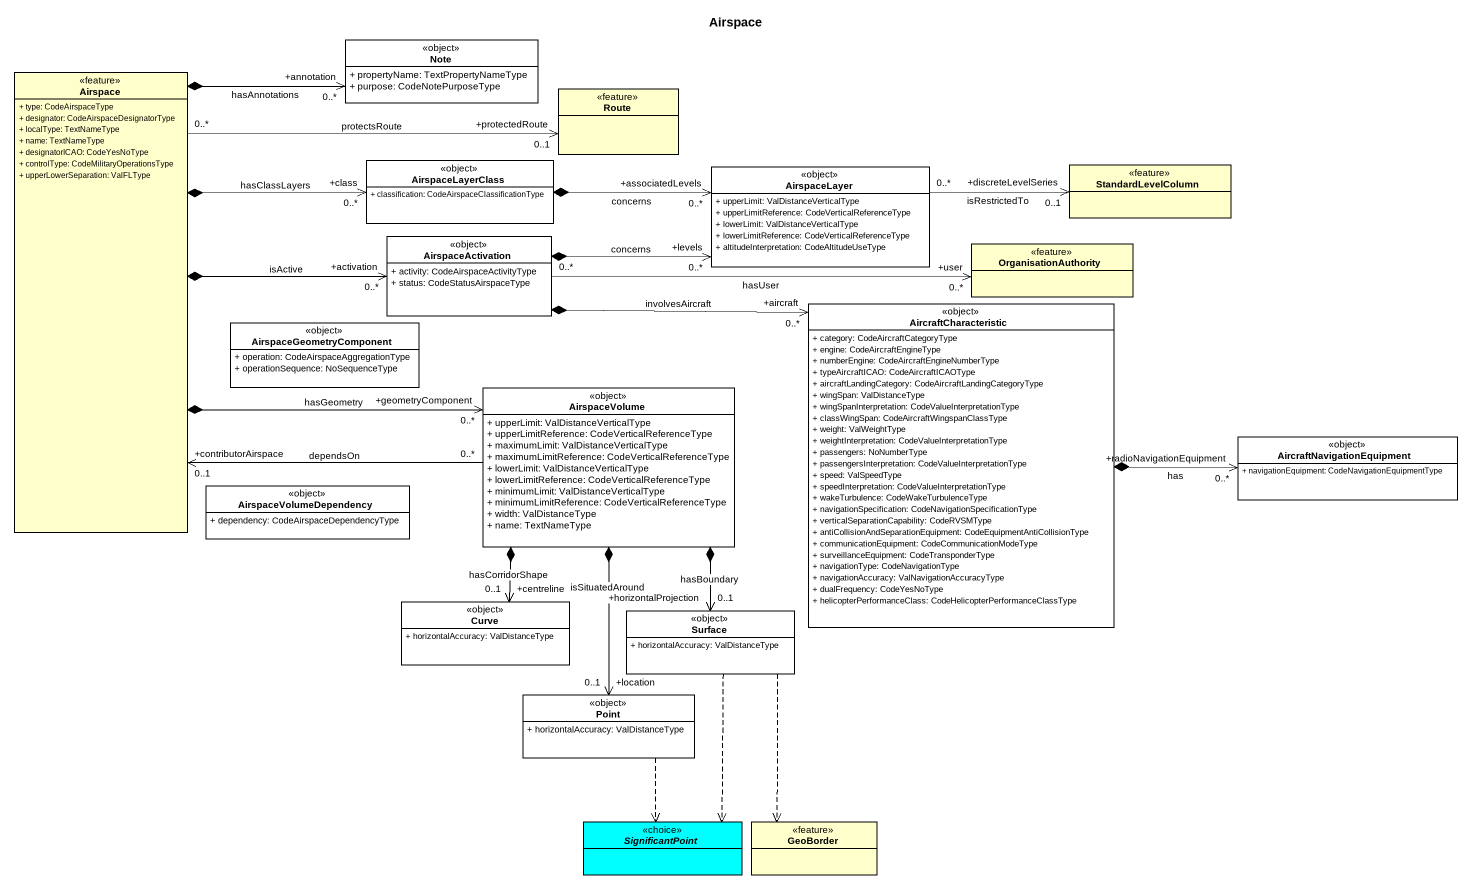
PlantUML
@startuml
title Airspace
hide circle
hide empty members
skinparam classAttributeIconSize 0
class "Note" as Note_ <<object>> #FFFFFF {
  + propertyName: TextPropertyNameType
  + purpose: CodeNotePurposeType
}
class Airspace <<feature>> {
  + type: CodeAirspaceType
  + designator: CodeAirspaceDesignatorType
  + localType: TextNameType
  + name: TextNameType
  + designatorICAO: CodeYesNoType
  + controlType: CodeMilitaryOperationsType
  + upperLowerSeparation: ValFLType
}
class Route <<feature>>
class AirspaceLayerClass <<object>> #FFFFFF {
  + classification: CodeAirspaceClassificationType
}
class AirspaceLayer <<object>> #FFFFFF {
  + upperLimit: ValDistanceVerticalType
  + upperLimitReference: CodeVerticalReferenceType
  + lowerLimit: ValDistanceVerticalType
  + lowerLimitReference: CodeVerticalReferenceType
  + altitudeInterpretation: CodeAltitudeUseType
}
class StandardLevelColumn <<feature>>
class AirspaceActivation <<object>> #FFFFFF {
  + activity: CodeAirspaceActivityType
  + status: CodeStatusAirspaceType
}
class OrganisationAuthority <<feature>>
class AircraftCharacteristic <<object>> #FFFFFF {
  + category: CodeAircraftCategoryType
  + engine: CodeAircraftEngineType
  + numberEngine: CodeAircraftEngineNumberType
  + typeAircraftICAO: CodeAircraftICAOType
  + aircraftLandingCategory: CodeAircraftLandingCategoryType
  + wingSpan: ValDistanceType
  + wingSpanInterpretation: CodeValueInterpretationType
  + classWingSpan: CodeAircraftWingspanClassType
  + weight: ValWeightType
  + weightInterpretation: CodeValueInterpretationType
  + passengers: NoNumberType
  + passengersInterpretation: CodeValueInterpretationType
  + speed: ValSpeedType
  + speedInterpretation: CodeValueInterpretationType
  + wakeTurbulence: CodeWakeTurbulenceType
  + navigationSpecification: CodeNavigationSpecificationType
  + verticalSeparationCapability: CodeRVSMType
  + antiCollisionAndSeparationEquipment: CodeEquipmentAntiCollisionType
  + communicationEquipment: CodeCommunicationModeType
  + surveillanceEquipment: CodeTransponderType
  + navigationType: CodeNavigationType
  + navigationAccuracy: ValNavigationAccuracyType
  + dualFrequency: CodeYesNoType
  + helicopterPerformanceClass: CodeHelicopterPerformanceClassType
}
class AirspaceGeometryComponent <<object>> #FFFFFF {
  + operation: CodeAirspaceAggregationType
  + operationSequence: NoSequenceType
}
class AirspaceVolume <<object>> #FFFFFF {
  + upperLimit: ValDistanceVerticalType
  + upperLimitReference: CodeVerticalReferenceType
  + maximumLimit: ValDistanceVerticalType
  + maximumLimitReference: CodeVerticalReferenceType
  + lowerLimit: ValDistanceVerticalType
  + lowerLimitReference: CodeVerticalReferenceType
  + minimumLimit: ValDistanceVerticalType
  + minimumLimitReference: CodeVerticalReferenceType
  + width: ValDistanceType
  + name: TextNameType
}
class AircraftNavigationEquipment <<object>> #FFFFFF {
  + navigationEquipment: CodeNavigationEquipmentType
}
class AirspaceVolumeDependency <<object>> #FFFFFF {
  + dependency: CodeAirspaceDependencyType
}
class Curve <<object>> #FFFFFF {
  + horizontalAccuracy: ValDistanceType
}
class Surface <<object>> #FFFFFF {
  + horizontalAccuracy: ValDistanceType
}
class Point <<object>> #FFFFFF {
  + horizontalAccuracy: ValDistanceType
}
abstract class SignificantPoint <<choice>> #00FFFF
class GeoBorder <<feature>>
Airspace *-up-> "+annotation\n0..*" Note_ : hasAnnotations
Airspace "0..*" -right-> "+protectedRoute\n0..1" Route : protectsRoute
Airspace *-right-> "+class\n0..*" AirspaceLayerClass : hasClassLayers
Airspace *-right-> "+activation\n0..*" AirspaceActivation : isActive
Airspace *-right-> "+geometryComponent\n0..*" AirspaceVolume : hasGeometry
AirspaceLayerClass *-right-> "+associatedLevels\n0..*" AirspaceLayer : concerns
AirspaceLayer "0..*" -right-> "+discreteLevelSeries\n0..1" StandardLevelColumn : isRestrictedTo
AirspaceActivation *-right-> "+levels\n0..*" AirspaceLayer : concerns
AirspaceActivation "0..*" -right-> "+user\n0..*" OrganisationAuthority : hasUser
AirspaceActivation *-right-> "+aircraft\n0..*" AircraftCharacteristic : involvesAircraft
AircraftCharacteristic *-right-> "+radioNavigationEquipment\n0..*" AircraftNavigationEquipment : has
AirspaceVolume "0..*" -left-> "+contributorAirspace\n0..1" Airspace : dependsOn
AirspaceVolume *--> "+centreline\n0..1" Curve : hasCorridorShape
AirspaceVolume *--> "+horizontalProjection\n0..1" Surface : hasBoundary
AirspaceVolume *--> "+location\n0..1" Point : isSituatedAround
Surface ..> SignificantPoint
Surface ..> GeoBorder
Point ..> SignificantPoint
@enduml
